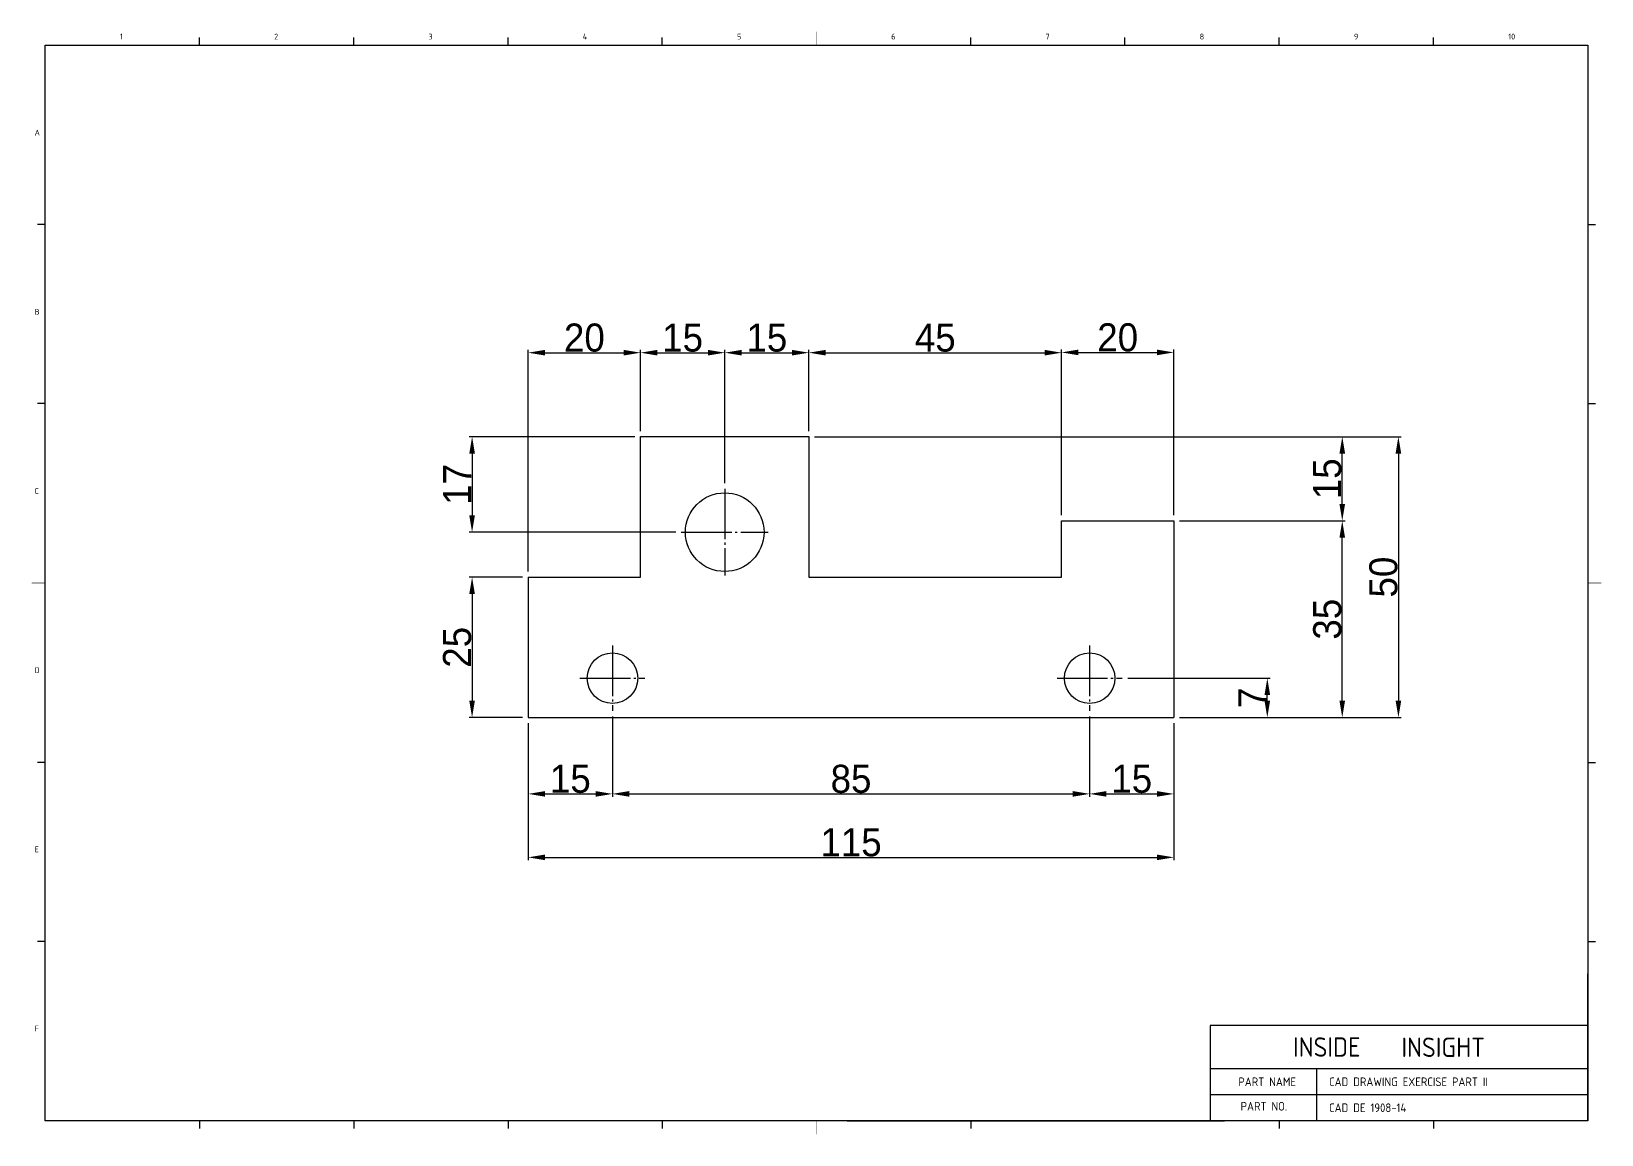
# Model space of a CAD drawing. Header units: inches. Extents: x 328 to 12229, y 132 to 477.
# Drawn here: x 10820.5 to 11100.2, y 133.4 to 329.8 of the extents above; entities that cross this region are included whole.
import ezdxf

# ---------------------------------------------------------------- set-up
doc = ezdxf.new("R2010")
doc.units = ezdxf.units.IN
doc.header["$MEASUREMENT"] = 0
doc.linetypes.add('C2', pattern=[7.05, 6, -0.4, 0.25, -0.4])
doc.linetypes.add('D2', pattern=[11.2, 8, -0.8, 0.4, -0.8, 0.4, -0.8])
doc.layers.add('1', color=1, linetype='C2')
doc.layers.add('3', color=3, linetype='D2')
doc.layers.add('DIMENSION', color=3, linetype='Continuous', lineweight=25)
doc.styles.add('A', font='GENISO', dxfattribs={"bigfont": 'WHGTXT'})
doc.styles.get("Standard").update_dxf_attribs({"font": 'gulim.ttc'})
doc.dimstyles.new('Copy of Copy of inside insight-1', dxfattribs={"dimscale": 100, "dimtxt": 5, "dimasz": 3, "dimexe": 0.5, "dimexo": 1, "dimgap": 0.09, "dimtad": 1, "dimdec": 0, "dimzin": 0, "dimdsep": 46, "dimtxsty": 'Standard', "dimcen": 0.09, "dimdle": 1, "dimclrd": 3, "dimclre": 3, "dimclrt": 2, "dimadec": 0, "dimazin": 0, "dimtfac": 1, "dimtdec": 0, "dimtofl": 0, "dimtmove": 0, "dimatfit": 3, "dimfxl": 0, "dimtolj": 1, "dimtzin": 0, "dimarcsym": 0})

# ---------------------------------------------------------------- blocks, each defined once
blk = doc.blocks.new('*D616')
at = {"layer": 'Defpoints', "color": 0}
for p in [(10908.96, 207.68), (10923.96, 208.88), (10923.96, 194.08)]:
    blk.add_point(p, dxfattribs=at)
at = {"layer": 'DIMENSION', "color": 3, "lineweight": -2}
for p, q in [((10923.96, 207.88), (10923.96, 193.58)), ((10908.96, 206.68), (10908.96, 193.58)), ((10911.96, 194.08), (10920.96, 194.08))]:
    blk.add_line(p, q, dxfattribs=at)
at = {"layer": 'DIMENSION', "color": 3}
for points in [[(10911.96, 194.58), (10911.96, 193.58), (10908.96, 194.08)], [(10920.96, 193.58), (10920.96, 194.58), (10923.96, 194.08)]]:
    blk.add_solid(points, dxfattribs=at)
at = {"layer": 'DIMENSION', "color": 2, "insert": (10916.46, 196.74), "char_height": 5, "attachment_point": 5}
blk.add_mtext('\\A1;15', dxfattribs=at)
blk = doc.blocks.new('*D624')
at = {"layer": 'Defpoints', "color": 0}
for p in [(10923.96, 208.88), (11008.96, 208.88), (11008.96, 194.08)]:
    blk.add_point(p, dxfattribs=at)
at = {"layer": 'DIMENSION', "color": 3, "lineweight": -2}
for p, q in [((10923.96, 207.88), (10923.96, 193.58)), ((11008.96, 207.88), (11008.96, 193.58)), ((10926.96, 194.08), (11005.96, 194.08))]:
    blk.add_line(p, q, dxfattribs=at)
at = {"layer": 'DIMENSION', "color": 3}
for points in [[(10926.96, 194.58), (10926.96, 193.58), (10923.96, 194.08)], [(11005.96, 193.58), (11005.96, 194.58), (11008.96, 194.08)]]:
    blk.add_solid(points, dxfattribs=at)
at = {"layer": 'DIMENSION', "color": 2, "insert": (10966.46, 196.73), "char_height": 5, "attachment_point": 5}
blk.add_mtext('\\A1;85', dxfattribs=at)
blk = doc.blocks.new('*D630')
at = {"layer": 'Defpoints', "color": 0}
for p in [(11008.96, 208.88), (11023.96, 207.68), (11023.96, 194.08)]:
    blk.add_point(p, dxfattribs=at)
at = {"layer": 'DIMENSION', "color": 3, "lineweight": -2}
for p, q in [((11008.96, 207.88), (11008.96, 193.58)), ((11023.96, 206.68), (11023.96, 193.58)), ((11011.96, 194.08), (11020.96, 194.08))]:
    blk.add_line(p, q, dxfattribs=at)
at = {"layer": 'DIMENSION', "color": 3}
for points in [[(11011.96, 194.58), (11011.96, 193.58), (11008.96, 194.08)], [(11020.96, 193.58), (11020.96, 194.58), (11023.96, 194.08)]]:
    blk.add_solid(points, dxfattribs=at)
at = {"layer": 'DIMENSION', "color": 2, "insert": (11016.46, 196.74), "char_height": 5, "attachment_point": 5}
blk.add_mtext('\\A1;15', dxfattribs=at)
blk = doc.blocks.new('*D633')
at = {"layer": 'Defpoints', "color": 0}
for p in [(11014.75, 214.68), (11040.61, 214.68), (11023.96, 207.68)]:
    blk.add_point(p, dxfattribs=at)
at = {"layer": 'DIMENSION', "color": 3, "lineweight": -2}
for p, q in [((11015.75, 214.68), (11041.11, 214.68)), ((11040.61, 210.68), (11040.61, 211.68)), ((11024.96, 207.68), (11041.11, 207.68))]:
    blk.add_line(p, q, dxfattribs=at)
at = {"layer": 'DIMENSION', "color": 3}
for points in [[(11041.11, 211.68), (11040.11, 211.68), (11040.61, 214.68)], [(11040.11, 210.68), (11041.11, 210.68), (11040.61, 207.68)]]:
    blk.add_solid(points, dxfattribs=at)
at = {"layer": 'DIMENSION', "color": 2, "insert": (11037.96, 211.18), "char_height": 5, "attachment_point": 5, "rotation": 90}
blk.add_mtext('\\A1;7', dxfattribs=at)
blk = doc.blocks.new('*D636')
at = {"layer": 'Defpoints', "color": 0}
for p in [(10928.96, 272.63), (10928.96, 257.68), (10908.96, 232.68)]:
    blk.add_point(p, dxfattribs=at)
at = {"layer": 'DIMENSION', "color": 3, "lineweight": -2}
for p, q in [((10908.96, 233.68), (10908.96, 273.13)), ((10911.96, 272.63), (10925.96, 272.63)), ((10928.96, 258.68), (10928.96, 273.13))]:
    blk.add_line(p, q, dxfattribs=at)
at = {"layer": 'DIMENSION', "color": 3}
for points in [[(10911.96, 273.13), (10911.96, 272.13), (10908.96, 272.63)], [(10925.96, 272.13), (10925.96, 273.13), (10928.96, 272.63)]]:
    blk.add_solid(points, dxfattribs=at)
at = {"layer": 'DIMENSION', "color": 2, "insert": (10918.96, 275.29), "char_height": 5, "attachment_point": 5}
blk.add_mtext('\\A1;20', dxfattribs=at)
blk = doc.blocks.new('*D643')
at = {"layer": 'Defpoints', "color": 0}
for p in [(10943.96, 272.63), (10928.96, 257.68), (10943.96, 248.41)]:
    blk.add_point(p, dxfattribs=at)
at = {"layer": 'DIMENSION', "color": 3, "lineweight": -2}
for p, q in [((10928.96, 258.68), (10928.96, 273.13)), ((10931.96, 272.63), (10940.96, 272.63)), ((10943.96, 249.41), (10943.96, 273.13))]:
    blk.add_line(p, q, dxfattribs=at)
at = {"layer": 'DIMENSION', "color": 3}
for points in [[(10931.96, 273.13), (10931.96, 272.13), (10928.96, 272.63)], [(10940.96, 272.13), (10940.96, 273.13), (10943.96, 272.63)]]:
    blk.add_solid(points, dxfattribs=at)
at = {"layer": 'DIMENSION', "color": 2, "insert": (10936.46, 275.29), "char_height": 5, "attachment_point": 5}
blk.add_mtext('\\A1;15', dxfattribs=at)
blk = doc.blocks.new('*D646')
at = {"layer": 'Defpoints', "color": 0}
for p in [(10958.96, 272.63), (10958.96, 257.68), (10943.96, 248.41)]:
    blk.add_point(p, dxfattribs=at)
at = {"layer": 'DIMENSION', "color": 3, "lineweight": -2}
for p, q in [((10943.96, 249.41), (10943.96, 273.13)), ((10946.96, 272.63), (10955.96, 272.63)), ((10958.96, 258.68), (10958.96, 273.13))]:
    blk.add_line(p, q, dxfattribs=at)
at = {"layer": 'DIMENSION', "color": 3}
for points in [[(10946.96, 273.13), (10946.96, 272.13), (10943.96, 272.63)], [(10955.96, 272.13), (10955.96, 273.13), (10958.96, 272.63)]]:
    blk.add_solid(points, dxfattribs=at)
at = {"layer": 'DIMENSION', "color": 2, "insert": (10951.46, 275.29), "char_height": 5, "attachment_point": 5}
blk.add_mtext('\\A1;15', dxfattribs=at)
blk = doc.blocks.new('*D649')
at = {"layer": 'Defpoints', "color": 0}
for p in [(10928.96, 257.68), (10898.96, 240.68), (10936.23, 240.68)]:
    blk.add_point(p, dxfattribs=at)
at = {"layer": 'DIMENSION', "color": 3, "lineweight": -2}
for p, q in [((10927.96, 257.68), (10898.46, 257.68)), ((10898.96, 254.68), (10898.96, 243.68)), ((10935.23, 240.68), (10898.46, 240.68))]:
    blk.add_line(p, q, dxfattribs=at)
at = {"layer": 'DIMENSION', "color": 3}
for points in [[(10899.46, 254.68), (10898.46, 254.68), (10898.96, 257.68)], [(10898.46, 243.68), (10899.46, 243.68), (10898.96, 240.68)]]:
    blk.add_solid(points, dxfattribs=at)
at = {"layer": 'DIMENSION', "color": 2, "insert": (10896.3, 249.18), "char_height": 5, "attachment_point": 5, "rotation": 90}
blk.add_mtext('\\A1;17', dxfattribs=at)
blk = doc.blocks.new('*D654')
at = {"layer": 'Defpoints', "color": 0}
for p in [(11003.96, 272.63), (10958.96, 257.68), (11003.96, 242.68)]:
    blk.add_point(p, dxfattribs=at)
at = {"layer": 'DIMENSION', "color": 3, "lineweight": -2}
for p, q in [((10958.96, 258.68), (10958.96, 273.13)), ((10961.96, 272.63), (11000.96, 272.63)), ((11003.96, 243.68), (11003.96, 273.13))]:
    blk.add_line(p, q, dxfattribs=at)
at = {"layer": 'DIMENSION', "color": 3}
for points in [[(10961.96, 273.13), (10961.96, 272.13), (10958.96, 272.63)], [(11000.96, 272.13), (11000.96, 273.13), (11003.96, 272.63)]]:
    blk.add_solid(points, dxfattribs=at)
at = {"layer": 'DIMENSION', "color": 2, "insert": (10981.46, 275.29), "char_height": 5, "attachment_point": 5}
blk.add_mtext('\\A1;45', dxfattribs=at)
blk = doc.blocks.new('*D657')
at = {"layer": 'Defpoints', "color": 0}
for p in [(11023.96, 272.68), (11003.96, 242.68), (11023.96, 242.68)]:
    blk.add_point(p, dxfattribs=at)
at = {"layer": 'DIMENSION', "color": 3, "lineweight": -2}
for p, q in [((11003.96, 243.68), (11003.96, 273.18)), ((11006.96, 272.68), (11020.96, 272.68)), ((11023.96, 243.68), (11023.96, 273.18))]:
    blk.add_line(p, q, dxfattribs=at)
at = {"layer": 'DIMENSION', "color": 3}
for points in [[(11006.96, 273.18), (11006.96, 272.18), (11003.96, 272.68)], [(11020.96, 272.18), (11020.96, 273.18), (11023.96, 272.68)]]:
    blk.add_solid(points, dxfattribs=at)
at = {"layer": 'DIMENSION', "color": 2, "insert": (11013.96, 275.33), "char_height": 5, "attachment_point": 5}
blk.add_mtext('\\A1;20', dxfattribs=at)
blk = doc.blocks.new('*D662')
at = {"layer": 'Defpoints', "color": 0}
for p in [(10958.96, 257.68), (11053.96, 257.68), (11023.96, 242.68)]:
    blk.add_point(p, dxfattribs=at)
at = {"layer": 'DIMENSION', "color": 3, "lineweight": -2}
for p, q in [((10959.96, 257.68), (11054.46, 257.68)), ((11053.96, 245.68), (11053.96, 254.68)), ((11024.96, 242.68), (11054.46, 242.68))]:
    blk.add_line(p, q, dxfattribs=at)
at = {"layer": 'DIMENSION', "color": 3}
for points in [[(11054.46, 254.68), (11053.46, 254.68), (11053.96, 257.68)], [(11053.46, 245.68), (11054.46, 245.68), (11053.96, 242.68)]]:
    blk.add_solid(points, dxfattribs=at)
at = {"layer": 'DIMENSION', "color": 2, "insert": (11051.3, 250.18), "char_height": 5, "attachment_point": 5, "rotation": 90}
blk.add_mtext('\\A1;15', dxfattribs=at)
blk = doc.blocks.new('*D668')
at = {"layer": 'Defpoints', "color": 0}
for p in [(11023.96, 242.68), (11053.96, 242.68), (11023.96, 207.68)]:
    blk.add_point(p, dxfattribs=at)
at = {"layer": 'DIMENSION', "color": 3, "lineweight": -2}
for p, q in [((11024.96, 242.68), (11054.46, 242.68)), ((11053.96, 210.68), (11053.96, 239.68)), ((11024.96, 207.68), (11054.46, 207.68))]:
    blk.add_line(p, q, dxfattribs=at)
at = {"layer": 'DIMENSION', "color": 3}
for points in [[(11054.46, 239.68), (11053.46, 239.68), (11053.96, 242.68)], [(11053.46, 210.68), (11054.46, 210.68), (11053.96, 207.68)]]:
    blk.add_solid(points, dxfattribs=at)
at = {"layer": 'DIMENSION', "color": 2, "insert": (11051.31, 225.18), "char_height": 5, "attachment_point": 5, "rotation": 90}
blk.add_mtext('\\A1;35', dxfattribs=at)
blk = doc.blocks.new('*D674')
at = {"layer": 'Defpoints', "color": 0}
for p in [(10958.96, 257.68), (11023.96, 207.68), (11063.96, 207.68)]:
    blk.add_point(p, dxfattribs=at)
at = {"layer": 'DIMENSION', "color": 3, "lineweight": -2}
for p, q in [((10959.96, 257.68), (11064.46, 257.68)), ((11063.96, 254.68), (11063.96, 210.68)), ((11024.96, 207.68), (11064.46, 207.68))]:
    blk.add_line(p, q, dxfattribs=at)
at = {"layer": 'DIMENSION', "color": 3}
for points in [[(11064.46, 254.68), (11063.46, 254.68), (11063.96, 257.68)], [(11063.46, 210.68), (11064.46, 210.68), (11063.96, 207.68)]]:
    blk.add_solid(points, dxfattribs=at)
at = {"layer": 'DIMENSION', "color": 2, "insert": (11061.31, 232.68), "char_height": 5, "attachment_point": 5, "rotation": 90}
blk.add_mtext('\\A1;50', dxfattribs=at)
blk = doc.blocks.new('*D681')
at = {"layer": 'Defpoints', "color": 0}
for p in [(10908.96, 232.68), (10898.96, 207.68), (10908.96, 207.68)]:
    blk.add_point(p, dxfattribs=at)
at = {"layer": 'DIMENSION', "color": 3, "lineweight": -2}
for p, q in [((10907.96, 232.68), (10898.46, 232.68)), ((10898.96, 229.68), (10898.96, 210.68)), ((10907.96, 207.68), (10898.46, 207.68))]:
    blk.add_line(p, q, dxfattribs=at)
at = {"layer": 'DIMENSION', "color": 3}
for points in [[(10899.46, 229.68), (10898.46, 229.68), (10898.96, 232.68)], [(10898.46, 210.68), (10899.46, 210.68), (10898.96, 207.68)]]:
    blk.add_solid(points, dxfattribs=at)
at = {"layer": 'DIMENSION', "color": 2, "insert": (10896.31, 220.18), "char_height": 5, "attachment_point": 5, "rotation": 90}
blk.add_mtext('\\A1;25', dxfattribs=at)
blk = doc.blocks.new('*D684')
at = {"layer": 'Defpoints', "color": 0}
for p in [(10908.96, 207.68), (11023.96, 207.68), (11023.96, 182.78)]:
    blk.add_point(p, dxfattribs=at)
at = {"layer": 'DIMENSION', "color": 3, "lineweight": -2}
for p, q in [((10908.96, 206.68), (10908.96, 182.28)), ((11023.96, 206.68), (11023.96, 182.28)), ((10911.96, 182.78), (11020.96, 182.78))]:
    blk.add_line(p, q, dxfattribs=at)
at = {"layer": 'DIMENSION', "color": 3}
for points in [[(10911.96, 183.28), (10911.96, 182.28), (10908.96, 182.78)], [(11020.96, 182.28), (11020.96, 183.28), (11023.96, 182.78)]]:
    blk.add_solid(points, dxfattribs=at)
at = {"layer": 'DIMENSION', "color": 2, "insert": (10966.46, 185.44), "char_height": 5, "attachment_point": 5}
blk.add_mtext('\\A1;115', dxfattribs=at)

msp = doc.modelspace()

# ---------------------------------------------------------------- linework, layer by layer
at = {"linetype": 'Continuous'}
for p, q in [((10822.931843, 327.359032), (11097.683843, 327.359032)), ((10822.931843, 135.896632), (10822.931843, 327.359032)), ((11097.683843, 327.359032), (11097.683843, 135.896632)), ((11097.683843, 135.896632), (10822.931843, 135.896632))]:
    msp.add_line(p, q, dxfattribs=at)
for p, q in [((10928.958701, 232.680777), (10928.958701, 257.680777)), ((10928.958701, 257.680777), (10958.958701, 257.680777)), ((10958.958701, 257.680777), (10958.958701, 232.680777)), ((11003.958701, 232.680777), (11003.958701, 242.680777)), ((11003.958701, 242.680777), (11023.958701, 242.680777)), ((11023.958701, 242.680777), (11023.958701, 207.680777)), ((10908.958701, 232.680777), (10928.958701, 232.680777)), ((10908.958701, 232.680777), (10908.958701, 207.680777)), ((10958.958701, 232.680777), (11003.958701, 232.680777)), ((10908.958701, 207.680777), (11023.958701, 207.680777))]:
    msp.add_line(p, q)
for centre, radius in [((10943.958701, 240.680777), 7), ((10923.958701, 214.680777), 4.5), ((11008.958701, 214.680777), 4.5)]:
    msp.add_circle(centre, radius)
at = {"layer": '1', "ltscale": 1.5}
for p, q in [((10943.958701, 248.409012), (10943.958701, 232.952542)), ((10936.230465, 240.680777), (10951.686936, 240.680777)), ((10923.958701, 220.476953), (10923.958701, 208.8846)), ((11008.958701, 220.476953), (11008.958701, 208.8846)), ((10918.162524, 214.680777), (10929.754877, 214.680777)), ((11003.162524, 214.680777), (11014.754877, 214.680777))]:
    msp.add_line(p, q, dxfattribs=at)
at = {"layer": '3', "color": 3, "linetype": 'Continuous'}
for p, q in [((10850.407043, 327.359032), (10850.407043, 328.741432)), ((10877.882243, 327.359032), (10877.882243, 328.741432)), ((10932.832643, 327.359032), (10932.832643, 328.741432)), ((10987.783043, 327.359032), (10987.783043, 328.741432)), ((11015.258243, 327.359032), (11015.258243, 328.741432)), ((11042.733443, 327.359032), (11042.733443, 328.741432)), ((11070.208643, 327.359032), (11070.208643, 328.741432)), ((10822.931843, 295.460152), (10821.549443, 295.460152)), ((11097.683843, 295.460152), (11099.066243, 295.460152)), ((10822.931843, 263.561272), (10821.549443, 263.561272)), ((11097.683843, 263.561272), (11099.066243, 263.561272)), ((10822.931843, 199.694392), (10821.549443, 199.694392)), ((11097.683843, 199.694392), (11099.066243, 199.694392)), ((10822.931843, 167.795512), (10821.549443, 167.795512)), ((11097.683843, 167.795512), (11099.066243, 167.795512)), ((11097.683843, 135.896632), (11097.683843, 162.070648)), ((11097.683843, 152.83276), (11030.452547, 152.83276)), ((11030.452547, 152.83276), (11030.452547, 135.896632)), ((11097.683843, 145.13452), (11030.452547, 145.13452)), ((11049.441539, 135.896632), (11049.441539, 145.13452)), ((11097.683843, 140.515576), (11030.452547, 140.515576)), ((10850.407043, 135.896632), (10850.407043, 134.514232)), ((10877.882243, 135.896632), (10877.882243, 134.514232)), ((10905.357443, 135.896632), (10905.357443, 134.514232)), ((10932.832643, 135.896632), (10932.832643, 134.514232)), ((10965.761101, 135.896632), (11032.992397, 135.896632)), ((10987.783043, 135.896632), (10987.783043, 134.514232)), ((11042.733443, 135.896632), (11042.733443, 134.514232)), ((11070.208643, 135.896632), (11070.208643, 134.514232))]:
    msp.add_line(p, q, dxfattribs=at)
at = {"layer": '3', "linetype": 'Continuous'}
msp.add_line((10905.357443, 327.359032), (10905.357443, 328.741432), dxfattribs=at)
at = {"layer": '3', "color": 3, "linetype": 'Continuous', "const_width": 0.10368}
for points in [[(10960.307843, 327.359032), (10960.307843, 329.778232)], [(10822.931843, 231.627832), (10820.512643, 231.627832)], [(11097.683843, 231.627832), (11100.103043, 231.627832)], [(10960.307843, 135.896632), (10960.307843, 133.477432)]]:
    msp.add_lwpolyline(points, dxfattribs=at)

# ---------------------------------------------------------------- texts
at = {"linetype": 'Continuous', "style": 'A'}
for s, height, p in [('1', 1.0368, (10836.237443, 328.395832)), ('2', 1.0368, (10863.712643, 328.395832)), ('3', 1.0368, (10891.187843, 328.395832)), ('4', 1.0368, (10918.663043, 328.395832)), ('5', 1.0368, (10946.138243, 328.395832)), ('6', 1.0368, (10973.613443, 328.395832)), ('7', 1.0368, (11001.088643, 328.395832)), ('8', 1.0368, (11028.563843, 328.395832)), ('9', 1.0368, (11056.039043, 328.395832)), ('10', 1.0368, (11083.514243, 328.395832)), ('A', 1.0368, (10821.031043, 311.288632)), ('B', 1.0368, (10821.031043, 279.389752)), ('C', 1.0368, (10821.031043, 247.490872)), ('D', 1.0368, (10821.031043, 215.591992)), ('E', 1.0368, (10821.031043, 183.693112)), ('F', 1.0368, (10821.031043, 151.794232)), ('INSIDE', 3.4510268, (11045.194013, 147.286157)), ('INSIGHT', 3.4510268, (11064.497157, 147.242364)), ('PART NAME', 1.539648, (11035.452176, 142.055224)), ('CAD DRAWING EXERCISE PART II', 1.539648, (11051.608976, 142.055224)), ('PART NO.', 1.539648, (11035.859103, 137.692888)), ('CAD DE 1908-14', 1.539648, (11051.608976, 137.43628))]:
    msp.add_text(s, height=height, dxfattribs=at).set_placement(p)

# ---------------------------------------------------------------- dimensions: what is measured, and where the dimension line sits
at = {"layer": 'DIMENSION'}
for base, p1, p2, picture, middle in [((10928.958701, 272.632661), (10908.958701, 232.680777), (10928.958701, 257.680777), '*D636', (10918.958701, 275.285161)), ((10943.958701, 272.632661), (10928.958701, 257.680777), (10943.958701, 248.409012), '*D643', (10936.458701, 275.290161)), ((10958.958701, 272.632661), (10943.958701, 248.409012), (10958.958701, 257.680777), '*D646', (10951.458701, 275.290161)), ((11003.958701, 272.632661), (10958.958701, 257.680777), (11003.958701, 242.680777), '*D654', (10981.458701, 275.287661)), ((11023.958701, 272.680777), (11003.958701, 242.680777), (11023.958701, 242.680777), '*D657', (11013.958701, 275.333277)), ((10923.958701, 194.078791), (10908.958701, 207.680777), (10923.958701, 208.8846), '*D616', (10916.458701, 196.736291)), ((11023.958701, 182.783132), (10908.958701, 207.680777), (11023.958701, 207.680777), '*D684', (10966.458701, 185.440632)), ((11008.958701, 194.078791), (10923.958701, 208.8846), (11008.958701, 208.8846), '*D624', (10966.458701, 196.731291)), ((11023.958701, 194.078791), (11008.958701, 208.8846), (11023.958701, 207.680777), '*D630', (11016.458701, 196.736291))]:
    dim = msp.add_linear_dim(base=base, p1=p1, p2=p2, dimstyle='Copy of Copy of inside insight-1', override={"dimscale": 1, "dimlfac": 1, "dimtxsty": 'Standard', "dimsah": 1, "dimtolj": 1}, dxfattribs=at)
    dim.commit()
    dim.dimension.update_dxf_attribs({"geometry": picture, "text_midpoint": middle})
for base, p1, p2, angle, picture, middle in [((10898.958701, 240.680777), (10928.958701, 257.680777), (10936.230465, 240.680777), 90, '*D649', (10896.301201, 249.180777)), ((11053.958701, 257.680777), (11023.958701, 242.680777), (10958.958701, 257.680777), 90, '*D662', (11051.301201, 250.180777)), ((11063.958701, 207.680777), (10958.958701, 257.680777), (11023.958701, 207.680777), 90, '*D674', (11061.306201, 232.680777)), ((11053.958701, 242.680777), (11023.958701, 207.680777), (11023.958701, 242.680777), 90, '*D668', (11051.306201, 225.180777)), ((10898.958701, 207.680777), (10908.958701, 232.680777), (10908.958701, 207.680777), 270, '*D681', (10896.306201, 220.180777)), ((11040.60905, 214.680777), (11023.958701, 207.680777), (11014.754877, 214.680777), 90, '*D633', (11037.95655, 211.180777))]:
    dim = msp.add_linear_dim(base=base, p1=p1, p2=p2, angle=angle, dimstyle='Copy of Copy of inside insight-1', override={"dimscale": 1, "dimlfac": 1, "dimtxsty": 'Standard', "dimsah": 1, "dimtolj": 1}, dxfattribs=at)
    dim.commit()
    dim.dimension.update_dxf_attribs({"geometry": picture, "text_midpoint": middle})

doc.saveas('drawing.dxf')
